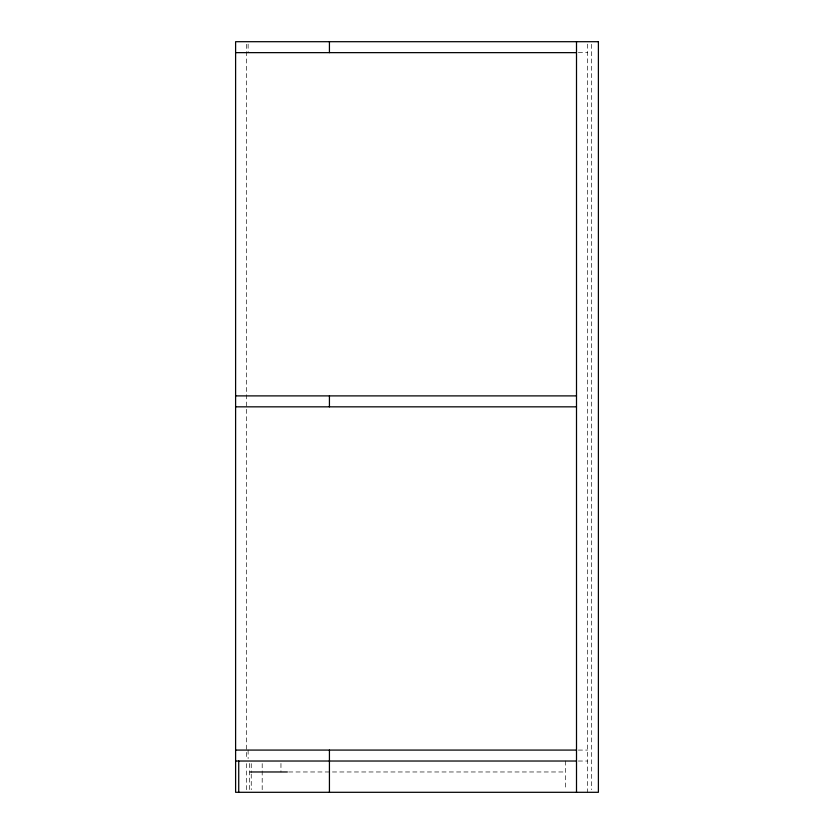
<?xml version="1.0" encoding="UTF-8"?>
<svg xmlns="http://www.w3.org/2000/svg" width="834" height="834" viewBox="0 0 834 834"><rect width="100%" height="100%" fill="white"/><g stroke="black" fill="none" stroke-linecap="round" stroke-linejoin="round"><path stroke-width="0.63" stroke-dasharray="4.17 3.13" d="M578.348 52.646L587.449 52.646M578.348 750.079L587.449 750.079M578.348 761.025L587.449 761.025M288.658 771.971L565.556 771.971M591.514 44.306L591.514 789.694M587.449 44.129L587.449 792.3M565.556 761.025L565.556 789.694M280.954 763.454L280.954 771.971M262.189 763.631L262.189 789.694M251.243 763.631L251.243 772.753M251.243 774.056L251.243 789.694M249.679 763.454L249.679 792.3M248.115 44.129L248.115 52.646M248.115 750.079L248.115 758.596M246.551 44.306L246.551 758.419M246.551 763.631L246.551 789.694"/><path stroke-width="1.25" d="M235.605 52.646L576.502 52.646M235.605 395.889L576.502 395.889M235.605 406.836L576.502 406.836M235.605 750.079L576.502 750.079M235.605 761.025L576.502 761.025M249.679 771.971L287.376 771.971M576.502 41.7L576.502 792.3M329.43 41.7L329.43 52.646M329.43 395.889L329.43 406.836M329.43 750.079L329.43 792.3M238.732 761.025L238.732 792.3M598.395 41.7L235.605 41.7L235.605 792.3L598.395 792.3L598.395 41.7"/></g></svg>
